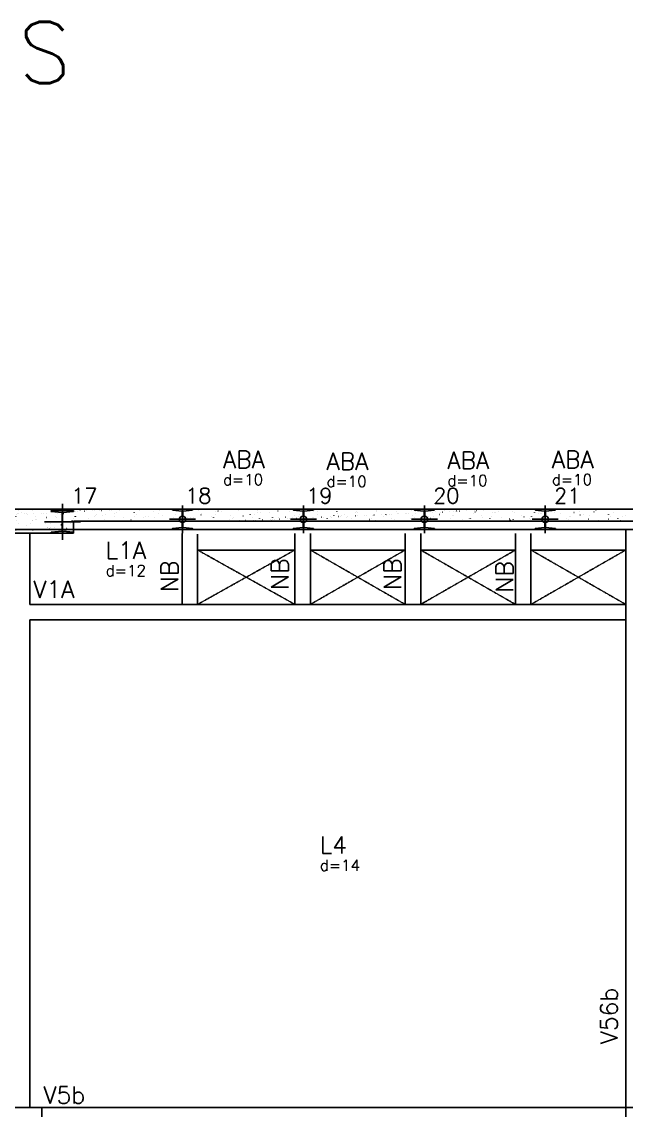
# Model space of a CAD drawing. Extents: x -40810 to 33675, y -2018 to 21213.
# Drawn here: x -9022 to -8282, y 12320 to 13651 of the extents above; entities that cross this region are included whole.
import ezdxf

# ---------------------------------------------------------------- set-up
doc = ezdxf.new("R2010")
doc.units = 0
doc.linetypes.add('TRAZO_HUECO', pattern=[0.75, 0.5, -0.25])
doc.layers.get('0').update_dxf_attribs({"color": 1, "lineweight": 9})
for name, color, linetype in [('1', 5, 'Continuous'), ('10', 7, 'Continuous'), ('13', 7, 'Continuous'), ('19', 5, 'Continuous'), ('241', 7, 'TRAZO_HUECO'), ('3', 2, 'Continuous'), ('49', 20, 'Continuous'), ('51', 6, 'Continuous'), ('52', 21, 'Continuous'), ('8', 5, 'Continuous'), ('STEPHANIE', 6, 'Continuous')]:
    doc.layers.add(name, color=color, linetype=linetype)
doc.styles.get("Standard").update_dxf_attribs({"font": 'romans.shx', "width": 0.8})

# ---------------------------------------------------------------- blocks, each defined once
blk = doc.blocks.new('_H9EFD498501-005')
for p, q in [((2360.773341, 4540.147915), (2360.773341, 4540.147915)), ((2360.773341, 4540.147915), (2360.773341, 4540.147915)), ((2360.773341, 4539.849098), (2360.773341, 4539.849098)), ((2360.773341, 4539.849098), (2360.773341, 4539.849098)), ((2360.773341, 4539.849098), (2360.773341, 4539.849098)), ((2361.744038, 4540.363114), (2361.81726, 4540.379347)), ((2363.103394, 4539.95083), (2363.178322, 4539.954101)), ((2364.976609, 4540.032616), (2365.051538, 4540.035888)), ((2368.807335, 4541.871545), (2368.852993, 4541.931047)), ((2373.818186, 4540.418648), (2373.893114, 4540.421919)), ((2375.91966, 4540.991566), (2375.92945, 4541.065924)), ((2383.933549, 4540.860294), (2384.008478, 4540.863566)), ((2385.806764, 4540.94208), (2385.881693, 4540.945352)), ((2392.925152, 4541.676806), (2392.970809, 4541.736308)), ((2394.648341, 4541.328112), (2394.72327, 4541.331383)), ((2399.758076, 4541.983515), (2399.767866, 4542.057873)), ((2404.763704, 4541.769758), (2404.838633, 4541.77303)), ((2406.63692, 4541.851545), (2406.711848, 4541.854816)), ((2413.355465, 4538.914534), (2413.428687, 4538.930767)), ((2415.478497, 4542.237576), (2415.553425, 4542.240848)), ((2417.157112, 4541.630821), (2417.202769, 4541.690323)), ((2425.59386, 4542.679223), (2425.668788, 4542.682494)), ((2427.467075, 4542.761009), (2427.542004, 4542.76428)), ((2430.562682, 4542.729282), (2430.635905, 4542.745515)), ((2434.933228, 4539.047115), (2434.943017, 4539.121473)), ((2441.274929, 4541.436082), (2441.320586, 4541.495584)), ((2458.771644, 4540.039063), (2458.781433, 4540.113422)), ((2465.506888, 4541.390097), (2465.552546, 4541.449599)), ((2482.174109, 4541.280702), (2482.247331, 4541.296935)), ((2482.78627, 4542.369462), (2482.79606, 4542.443821)), ((2485.835219, 4542.092351), (2485.908442, 4542.108584)), ((2489.624705, 4541.195359), (2489.670362, 4541.25486)), ((2513.856665, 4541.149374), (2513.902322, 4541.208875)), ((2533.785536, 4539.832123), (2533.858758, 4539.848356)), ((2537.446646, 4540.643771), (2537.519868, 4540.660004)), ((2537.974482, 4540.954635), (2538.020139, 4541.014136)), ((2541.799838, 4540.425011), (2541.809627, 4540.49937)), ((2562.206441, 4540.90865), (2562.252098, 4540.968151)), ((2565.711675, 4541.974647), (2565.721464, 4542.049006)), ((2586.324258, 4540.713911), (2586.369915, 4540.773413)), ((2589.058073, 4539.195191), (2589.131295, 4539.211424)), ((2589.550091, 4542.966596), (2589.559881, 4543.040954)), ((2600.813405, 4538.48056), (2600.823195, 4538.554918)), ((2602.238069, 4542.117126), (2602.311292, 4542.133359)), ((2610.556218, 4540.667926), (2610.601875, 4540.727428)), ((2624.725242, 4540.030196), (2624.735032, 4540.104555)), ((2634.674035, 4540.473187), (2634.719692, 4540.532689)), ((2648.563659, 4541.022145), (2648.573448, 4541.096503)), ((2653.849496, 4540.668546), (2653.922718, 4540.684779)), ((2658.905994, 4540.427202), (2658.951651, 4540.486704)), ((2683.023811, 4540.232464), (2683.069468, 4540.291965)), ((2705.460923, 4539.219967), (2705.534145, 4539.2362)), ((2707.255771, 4540.186479), (2707.301428, 4540.24598)), ((2707.577226, 4539.077693), (2707.587015, 4539.152052)), ((2722.66814, 4543.034715), (2722.741363, 4543.050948)), ((2731.373588, 4539.99174), (2731.419245, 4540.051241)), ((2731.591853, 4541.408093), (2731.601642, 4541.482451)), ((2755.50369, 4542.957729), (2755.513479, 4543.032087)), ((2755.605547, 4539.945755), (2755.651204, 4540.005256)), ((2758.002545, 4543.069584), (2758.014964, 4543.085768)), ((2774.279567, 4541.586135), (2774.352789, 4541.602368)), ((2777.940677, 4542.397784), (2778.0139, 4542.414017)), ((2779.723364, 4539.751016), (2779.769021, 4539.810518)), ((2790.60542, 4539.463641), (2790.61521, 4539.538)), ((2791.122057, 4538.534394), (2791.196985, 4538.537665)), ((2799.963633, 4538.920425), (2800.038562, 4538.923697)), ((2803.955324, 4539.705031), (2804.000981, 4539.764533)), ((2806.352322, 4542.82886), (2806.397979, 4542.888361)), ((2810.078997, 4539.362071), (2810.153925, 4539.365343)), ((2811.952212, 4539.443858), (2812.027141, 4539.447129)), ((2814.517257, 4541.013278), (2814.527047, 4541.087636)), ((2820.793789, 4539.829889), (2820.868717, 4539.833161)), ((2825.890994, 4540.137555), (2825.964216, 4540.153788)), ((2828.07314, 4539.510292), (2828.118798, 4539.569794)), ((2829.552104, 4540.949204), (2829.625326, 4540.965437)), ((2830.909152, 4540.271536), (2830.984081, 4540.274807)), ((2832.782367, 4540.353322), (2832.857296, 4540.356593)), ((2838.355673, 4542.005226), (2838.365463, 4542.079584)), ((2841.623944, 4540.739354), (2841.698873, 4540.742625)), ((2851.739307, 4541.181), (2851.814236, 4541.184271)), ((2852.3051, 4539.464307), (2852.350757, 4539.523809)), ((2853.612523, 4541.262786), (2853.687451, 4541.266058)), ((2854.702098, 4542.588136), (2854.747755, 4542.647638)), ((2862.4541, 4541.648818), (2862.529028, 4541.652089)), ((2872.569463, 4542.090464), (2872.644391, 4542.093736)), ((2873.530825, 4539.068826), (2873.540614, 4539.143185)), ((2874.442678, 4542.17225), (2874.517607, 4542.175522)), ((2876.422917, 4539.269569), (2876.468574, 4539.32907)), ((2877.502421, 4538.688975), (2877.575643, 4538.705208)), ((2881.163531, 4539.500624), (2881.236753, 4539.516857)), ((2883.284255, 4542.558282), (2883.359184, 4542.561554)), ((2893.399618, 4542.999928), (2893.474547, 4543.0032)), ((2894.343527, 4542.422559), (2894.41675, 4542.438792)), ((2895.272834, 4543.081715), (2895.347762, 4543.084986)), ((2897.369241, 4540.060775), (2897.37903, 4540.135133)), ((2900.654876, 4539.223584), (2900.700534, 4539.283085)), ((2903.051875, 4542.347412), (2903.097532, 4542.406914)), ((2921.383867, 4542.391174), (2921.393657, 4542.465532)), ((2924.772693, 4539.028845), (2924.81835, 4539.088346)), ((2945.954954, 4540.973979), (2946.028176, 4540.990212)), ((2949.004653, 4538.98286), (2949.05031, 4539.042361)), ((2951.401651, 4542.106689), (2951.447308, 4542.16619)), ((2973.12247, 4538.788121), (2973.168127, 4538.847623)), ((2980.397435, 4540.446723), (2980.407224, 4540.521081)), ((2997.354429, 4538.742136), (2997.400087, 4538.801637)), ((2997.566381, 4539.525399), (2997.639603, 4539.541632)), ((2999.751428, 4541.865965), (2999.797085, 4541.925466)), ((3004.309272, 4541.996359), (3004.319062, 4542.070717)), ((3021.472246, 4538.547397), (3021.517903, 4538.606899)), ((3028.147688, 4542.988308), (3028.157478, 4543.062666)), ((2360.773341, 4531.401439), (2360.773341, 4531.401439)), ((2362.366668, 4528.085768), (2362.366668, 4528.085768)), ((2362.366668, 4528.085768), (2362.366668, 4528.085768)), ((2362.552312, 4533.719839), (2362.597969, 4533.779341)), ((2363.168347, 4534.175131), (2363.178137, 4534.249489)), ((2364.510057, 4528.085768), (2364.510057, 4528.085768)), ((2366.127146, 4528.444268), (2366.200368, 4528.460501)), ((2374.22058, 4528.085768), (2374.22058, 4528.085768)), ((2374.255451, 4528.350644), (2374.265241, 4528.425002)), ((2379.307142, 4531.366203), (2379.380364, 4531.382436)), ((2382.496382, 4528.085768), (2382.496382, 4528.085768)), ((2382.496382, 4528.085768), (2382.496382, 4528.085768)), ((2386.074491, 4528.085768), (2386.074491, 4528.085768)), ((2386.784271, 4533.673854), (2386.829929, 4533.733356)), ((2387.006764, 4535.167079), (2387.016553, 4535.241438)), ((2389.18127, 4536.797683), (2389.226927, 4536.857185)), ((2396.514359, 4535.180951), (2396.587581, 4535.197184)), ((2397.928403, 4528.085768), (2397.928403, 4528.085768)), ((2397.928403, 4528.085768), (2397.928403, 4528.085768)), ((2397.928403, 4528.085768), (2397.928403, 4528.085768)), ((2398.270078, 4530.681043), (2398.279867, 4530.755402)), ((2400.175469, 4535.992599), (2400.248691, 4536.008832)), ((2406.763627, 4528.085768), (2406.763627, 4528.085768)), ((2406.763627, 4528.085768), (2406.763627, 4528.085768)), ((2406.763627, 4528.085768), (2406.763627, 4528.085768)), ((2407.158205, 4528.599993), (2407.203863, 4528.659494)), ((2409.782315, 4528.085768), (2409.782315, 4528.085768)), ((2409.782315, 4528.085768), (2409.782315, 4528.085768)), ((2409.782315, 4528.085768), (2409.782315, 4528.085768)), ((2410.902088, 4533.479116), (2410.947745, 4533.538617)), ((2411.02139, 4537.497479), (2411.03118, 4537.571837)), ((2421.636227, 4528.085768), (2421.636227, 4528.085768)), ((2421.636227, 4528.085768), (2421.636227, 4528.085768)), ((2422.181915, 4532.23068), (2422.191704, 4532.305038)), ((2422.655606, 4528.085768), (2422.655606, 4528.085768)), ((2422.655606, 4528.085768), (2422.655606, 4528.085768)), ((2430.918569, 4529.917623), (2430.991791, 4529.933856)), ((2431.030872, 4528.085768), (2431.030872, 4528.085768)), ((2431.030872, 4528.085768), (2431.030872, 4528.085768)), ((2433.490139, 4528.085768), (2433.490139, 4528.085768)), ((2433.490139, 4528.085768), (2433.490139, 4528.085768)), ((2435.134048, 4533.433131), (2435.179705, 4533.492632)), ((2437.531046, 4536.556959), (2437.576703, 4536.616461)), ((2445.344051, 4528.085768), (2445.344051, 4528.085768)), ((2446.020331, 4533.222628), (2446.030121, 4533.296986)), ((2448.125786, 4533.732371), (2448.199008, 4533.748604)), ((2451.786896, 4534.54402), (2451.860118, 4534.560252)), ((2455.298117, 4528.085768), (2455.298117, 4528.085768)), ((2455.298117, 4528.085768), (2455.298117, 4528.085768)), ((2455.298117, 4528.085768), (2455.298117, 4528.085768)), ((2455.507982, 4528.359269), (2455.553639, 4528.41877)), ((2457.197963, 4528.085768), (2457.197963, 4528.085768)), ((2457.197963, 4528.085768), (2457.197963, 4528.085768)), ((2457.197963, 4528.085768), (2457.197963, 4528.085768)), ((2457.283645, 4528.736592), (2457.293435, 4528.81095)), ((2459.251865, 4533.238392), (2459.297522, 4533.297893)), ((2464.966892, 4537.465954), (2465.040114, 4537.482187)), ((2469.051874, 4528.085768), (2469.051874, 4528.085768)), ((2469.051874, 4528.085768), (2469.051874, 4528.085768)), ((2469.051874, 4528.085768), (2469.051874, 4528.085768)), ((2470.034958, 4535.553027), (2470.044747, 4535.627386)), ((2479.565362, 4528.085768), (2479.565362, 4528.085768)), ((2479.565362, 4528.085768), (2479.565362, 4528.085768)), ((2480.801154, 4528.085768), (2480.801154, 4528.085768)), ((2480.801154, 4528.085768), (2480.801154, 4528.085768)), ((2480.905786, 4528.085768), (2480.905786, 4528.085768)), ((2480.905786, 4528.085768), (2480.905786, 4528.085768)), ((2481.195482, 4530.286228), (2481.205272, 4530.360587)), ((2482.529996, 4528.469043), (2482.603218, 4528.485276)), ((2483.483824, 4533.192407), (2483.529481, 4533.251908)), ((2485.880822, 4536.316236), (2485.92648, 4536.375737)), ((2492.759698, 4528.085768), (2492.759698, 4528.085768)), ((2492.759698, 4528.085768), (2492.759698, 4528.085768)), ((2493.946795, 4537.102664), (2493.956584, 4537.177022)), ((2499.737213, 4532.283791), (2499.810435, 4532.300024)), ((2503.398323, 4533.09544), (2503.471545, 4533.111673)), ((2503.832608, 4528.085768), (2503.832608, 4528.085768)), ((2503.832608, 4528.085768), (2503.832608, 4528.085768)), ((2503.832608, 4528.085768), (2503.832608, 4528.085768)), ((2503.857758, 4528.118545), (2503.903415, 4528.178047)), ((2504.61361, 4528.085768), (2504.61361, 4528.085768)), ((2505.033899, 4531.278177), (2505.043688, 4531.352535)), ((2507.601641, 4532.997668), (2507.647298, 4533.05717)), ((2516.467522, 4528.085768), (2516.467522, 4528.085768)), ((2516.578319, 4536.017374), (2516.651541, 4536.033607)), ((2517.785211, 4538.094612), (2517.795001, 4538.16897)), ((2528.099853, 4528.085768), (2528.099853, 4528.085768)), ((2528.099853, 4528.085768), (2528.099853, 4528.085768)), ((2528.321434, 4528.085768), (2528.321434, 4528.085768)), ((2528.321434, 4528.085768), (2528.321434, 4528.085768)), ((2528.321434, 4528.085768), (2528.321434, 4528.085768)), ((2529.048525, 4533.608576), (2529.058315, 4533.682934)), ((2531.833601, 4532.951683), (2531.879258, 4533.011185)), ((2534.230599, 4536.075512), (2534.276256, 4536.135013)), ((2538.946702, 4528.085768), (2538.946702, 4528.085768)), ((2538.946702, 4528.085768), (2538.946702, 4528.085768)), ((2538.946702, 4528.085768), (2538.946702, 4528.085768)), ((2540.175346, 4528.085768), (2540.175346, 4528.085768)), ((2540.175346, 4528.085768), (2540.175346, 4528.085768)), ((2540.20905, 4528.341777), (2540.218839, 4528.416135)), ((2551.34864, 4530.835211), (2551.421862, 4530.851444)), ((2551.809183, 4528.085768), (2551.809183, 4528.085768)), ((2551.809183, 4528.085768), (2551.809183, 4528.085768)), ((2551.809183, 4528.085768), (2551.809183, 4528.085768)), ((2552.029257, 4528.085768), (2552.029257, 4528.085768)), ((2552.029257, 4528.085768), (2552.029257, 4528.085768)), ((2552.367098, 4528.085768), (2552.367098, 4528.085768)), ((2552.960362, 4535.158212), (2552.970152, 4535.232571)), ((2555.00975, 4531.64686), (2555.082972, 4531.663093)), ((2555.951418, 4532.756944), (2555.997075, 4532.816446)), ((2560.117131, 4528.448501), (2560.19206, 4528.451772)), ((2561.990347, 4528.530287), (2562.065276, 4528.533559)), ((2563.883169, 4528.085768), (2563.883169, 4528.085768)), ((2564.047466, 4529.333725), (2564.057255, 4529.408084)), ((2568.189746, 4534.568795), (2568.262968, 4534.585028)), ((2570.831924, 4528.916319), (2570.906852, 4528.91959)), ((2575.737081, 4528.085768), (2575.737081, 4528.085768)), ((2576.634343, 4528.085768), (2576.634343, 4528.085768)), ((2576.634343, 4528.085768), (2576.634343, 4528.085768)), ((2576.798779, 4536.150161), (2576.808568, 4536.224519)), ((2580.183377, 4532.710959), (2580.229034, 4532.770461)), ((2580.947287, 4529.357965), (2581.022216, 4529.361236)), ((2582.580375, 4535.834788), (2582.626032, 4535.89429)), ((2582.820502, 4529.439751), (2582.895431, 4529.443023)), ((2585.396963, 4538.383543), (2585.470185, 4538.399776)), ((2587.590993, 4528.085768), (2587.590993, 4528.085768)), ((2587.590993, 4528.085768), (2587.590993, 4528.085768)), ((2587.590993, 4528.085768), (2587.590993, 4528.085768)), ((2588.062093, 4531.664125), (2588.071882, 4531.738483)), ((2591.662079, 4529.825783), (2591.737008, 4529.829054)), ((2597.09225, 4528.085768), (2597.09225, 4528.085768)), ((2597.09225, 4528.085768), (2597.09225, 4528.085768)), ((2597.09225, 4528.085768), (2597.09225, 4528.085768)), ((2599.444905, 4528.085768), (2599.444905, 4528.085768)), ((2599.444905, 4528.085768), (2599.444905, 4528.085768)), ((2599.444905, 4528.085768), (2599.444905, 4528.085768)), ((2600.901588, 4528.085768), (2600.901588, 4528.085768)), ((2601.777442, 4530.267429), (2601.852371, 4530.270701)), ((2602.960067, 4529.386632), (2603.033289, 4529.402865)), ((2603.650658, 4530.349216), (2603.725586, 4530.352487)), ((2604.301194, 4532.516221), (2604.346851, 4532.575722)), ((2606.621177, 4530.19828), (2606.694399, 4530.214513)), ((2611.298817, 4528.085768), (2611.298817, 4528.085768)), ((2611.298817, 4528.085768), (2611.298817, 4528.085768)), ((2611.97393, 4533.213761), (2611.983719, 4533.288119)), ((2612.492235, 4530.735247), (2612.567163, 4530.738519)), ((2619.801173, 4533.120215), (2619.874395, 4533.136448)), ((2622.607598, 4531.176893), (2622.682526, 4531.180165)), ((2623.152729, 4528.085768), (2623.152729, 4528.085768)), ((2623.152729, 4528.085768), (2623.152729, 4528.085768)), ((2624.480813, 4531.25868), (2624.555742, 4531.261951)), ((2625.168833, 4528.085768), (2625.168833, 4528.085768)), ((2625.168833, 4528.085768), (2625.168833, 4528.085768)), ((2628.533154, 4532.470236), (2628.578811, 4532.529737)), ((2630.930152, 4535.594064), (2630.975809, 4535.653566)), ((2633.32239, 4531.644711), (2633.397319, 4531.647983)), ((2635.00664, 4528.085768), (2635.00664, 4528.085768)), ((2635.812346, 4534.205709), (2635.822135, 4534.280068)), ((2637.00839, 4536.934963), (2637.081612, 4536.951196)), ((2640.6695, 4537.746612), (2640.742722, 4537.762845)), ((2643.437753, 4532.086358), (2643.512682, 4532.089629)), ((2645.310969, 4532.168144), (2645.385897, 4532.171415)), ((2646.860552, 4528.085768), (2646.860552, 4528.085768)), ((2646.860552, 4528.085768), (2646.860552, 4528.085768)), ((2646.860552, 4528.085768), (2646.860552, 4528.085768)), ((2647.07566, 4529.719673), (2647.085449, 4529.794032)), ((2649.436078, 4528.085768), (2649.436078, 4528.085768)), ((2652.650971, 4532.275497), (2652.696628, 4532.334998)), ((2654.152545, 4532.554176), (2654.227474, 4532.557447)), ((2655.237798, 4528.085768), (2655.237798, 4528.085768)), ((2658.232604, 4528.7497), (2658.305826, 4528.765933)), ((2658.714464, 4528.085768), (2658.714464, 4528.085768)), ((2658.714464, 4528.085768), (2658.714464, 4528.085768)), ((2658.714464, 4528.085768), (2658.714464, 4528.085768)), ((2659.826973, 4536.536109), (2659.836762, 4536.610467)), ((2664.267909, 4532.995822), (2664.342837, 4532.999093)), ((2666.141124, 4533.077608), (2666.216053, 4533.08088)), ((2670.568376, 4528.085768), (2670.568376, 4528.085768)), ((2670.568376, 4528.085768), (2670.568376, 4528.085768)), ((2670.987497, 4531.26931), (2670.997287, 4531.343668)), ((2671.4126, 4531.671635), (2671.485822, 4531.687868)), ((2673.703324, 4528.085768), (2673.703324, 4528.085768)), ((2673.703324, 4528.085768), (2673.703324, 4528.085768)), ((2674.982701, 4533.46364), (2675.057629, 4533.466911)), ((2676.88293, 4532.229512), (2676.928587, 4532.289013)), ((2679.279928, 4535.353341), (2679.325585, 4535.412842)), ((2682.422288, 4528.085768), (2682.422288, 4528.085768)), ((2682.422288, 4528.085768), (2682.422288, 4528.085768)), ((2683.73881, 4538.085745), (2683.748599, 4538.160103)), ((2685.098064, 4533.905286), (2685.172993, 4533.908558)), ((2686.971279, 4533.987072), (2687.046208, 4533.990344)), ((2688.619817, 4535.486383), (2688.693039, 4535.502616)), ((2692.280927, 4536.298032), (2692.354149, 4536.314265)), ((2694.2762, 4528.085768), (2694.2762, 4528.085768)), ((2694.825913, 4532.261258), (2694.835703, 4532.335617)), ((2695.812856, 4534.373104), (2695.887785, 4534.376375)), ((2697.970569, 4528.085768), (2697.970569, 4528.085768)), ((2701.000747, 4532.034773), (2701.046404, 4532.094275)), ((2705.928219, 4534.81475), (2706.003148, 4534.818022)), ((2706.130112, 4528.085768), (2706.130112, 4528.085768)), ((2707.801435, 4534.896537), (2707.876363, 4534.899808)), ((2713.383346, 4528.085768), (2713.383346, 4528.085768)), ((2713.383346, 4528.085768), (2713.383346, 4528.085768)), ((2716.643012, 4535.282568), (2716.71794, 4535.28584)), ((2717.984023, 4528.085768), (2717.984023, 4528.085768)), ((2717.984023, 4528.085768), (2717.984023, 4528.085768)), ((2717.984023, 4528.085768), (2717.984023, 4528.085768)), ((2718.84054, 4534.591657), (2718.850329, 4534.666016)), ((2722.237814, 4528.085768), (2722.237814, 4528.085768)), ((2722.237814, 4528.085768), (2722.237814, 4528.085768)), ((2723.024027, 4530.223055), (2723.097249, 4530.239288)), ((2725.232707, 4531.988788), (2725.278364, 4532.04829)), ((2726.758375, 4535.724215), (2726.833303, 4535.727486)), ((2727.629705, 4535.112617), (2727.675362, 4535.172118)), ((2728.63159, 4535.806001), (2728.706519, 4535.809272)), ((2729.837935, 4528.085768), (2729.837935, 4528.085768)), ((2729.837935, 4528.085768), (2729.837935, 4528.085768)), ((2730.001065, 4529.324858), (2730.010854, 4529.399217)), ((2737.473167, 4536.192032), (2737.548096, 4536.195304)), ((2740.231244, 4534.037803), (2740.304466, 4534.054036)), ((2741.691847, 4528.085768), (2741.691847, 4528.085768)), ((2741.691847, 4528.085768), (2741.691847, 4528.085768)), ((2742.752377, 4536.141294), (2742.762167, 4536.215652)), ((2743.892354, 4534.849452), (2743.965576, 4534.865685)), ((2746.505059, 4528.085768), (2746.505059, 4528.085768)), ((2747.58853, 4536.633679), (2747.663459, 4536.63695)), ((2749.350523, 4531.794049), (2749.396181, 4531.853551)), ((2749.461746, 4536.715465), (2749.536674, 4536.718737)), ((2753.545759, 4528.085768), (2753.545759, 4528.085768)), ((2753.839481, 4530.316807), (2753.84927, 4530.391165)), ((2757.07235, 4537.771387), (2757.145572, 4537.78762)), ((2758.303322, 4537.101497), (2758.378251, 4537.104768)), ((2765.399671, 4528.085768), (2765.399671, 4528.085768)), ((2766.590793, 4537.133242), (2766.600583, 4537.207601)), ((2768.418686, 4537.543143), (2768.493614, 4537.546414)), ((2770.291901, 4537.624929), (2770.36683, 4537.628201)), ((2770.772304, 4528.085768), (2770.772304, 4528.085768)), ((2770.772304, 4528.085768), (2770.772304, 4528.085768)), ((2771.528895, 4528.085768), (2771.528895, 4528.085768)), ((2771.528895, 4528.085768), (2771.528895, 4528.085768)), ((2773.582483, 4531.748064), (2773.62814, 4531.807566)), ((2774.635454, 4528.774475), (2774.708676, 4528.790708)), ((2775.979481, 4534.871893), (2776.025138, 4534.931395)), ((2777.253583, 4528.085768), (2777.253583, 4528.085768)), ((2777.253583, 4528.085768), (2777.253583, 4528.085768)), ((2777.253583, 4528.085768), (2777.253583, 4528.085768)), ((2777.854107, 4532.647206), (2777.863897, 4532.721564)), ((2779.133478, 4538.010961), (2779.208406, 4538.014232)), ((2789.107495, 4528.085768), (2789.107495, 4528.085768)), ((2789.107495, 4528.085768), (2789.107495, 4528.085768)), ((2789.107495, 4528.085768), (2789.107495, 4528.085768)), ((2789.248841, 4538.452607), (2789.32377, 4538.455879)), ((2791.842671, 4532.589224), (2791.915893, 4532.605457)), ((2795.039549, 4528.085768), (2795.039549, 4528.085768)), ((2795.503781, 4533.400872), (2795.577003, 4533.417105)), ((2797.7003, 4531.553326), (2797.745957, 4531.612827)), ((2800.961406, 4528.085768), (2800.961406, 4528.085768)), ((2800.961406, 4528.085768), (2800.961406, 4528.085768)), ((2801.765945, 4534.196842), (2801.775734, 4534.271201)), ((2808.683777, 4536.322807), (2808.756999, 4536.33904)), ((2812.815318, 4528.085768), (2812.815318, 4528.085768)), ((2812.853048, 4528.372356), (2812.862838, 4528.446714)), ((2819.306795, 4528.085768), (2819.306795, 4528.085768)), ((2819.306795, 4528.085768), (2819.306795, 4528.085768)), ((2821.93226, 4531.50734), (2821.977917, 4531.566842)), ((2824.329258, 4534.631169), (2824.374915, 4534.690671)), ((2824.66923, 4528.085768), (2824.66923, 4528.085768)), ((2825.604361, 4535.188791), (2825.61415, 4535.263149)), ((2829.674443, 4528.085768), (2829.674443, 4528.085768)), ((2829.674443, 4528.085768), (2829.674443, 4528.085768)), ((2829.674443, 4528.085768), (2829.674443, 4528.085768)), ((2836.523142, 4528.085768), (2836.523142, 4528.085768)), ((2836.523142, 4528.085768), (2836.523142, 4528.085768)), ((2836.523142, 4528.085768), (2836.523142, 4528.085768)), ((2836.867675, 4530.702755), (2836.877464, 4530.777113)), ((2843.454098, 4531.140644), (2843.52732, 4531.156877)), ((2843.57404, 4528.085768), (2843.57404, 4528.085768)), ((2846.050076, 4531.312602), (2846.095733, 4531.372103)), ((2847.115208, 4531.952292), (2847.18843, 4531.968525)), ((2848.377054, 4528.085768), (2848.377054, 4528.085768)), ((2848.377054, 4528.085768), (2848.377054, 4528.085768)), ((2848.377054, 4528.085768), (2848.377054, 4528.085768)), ((2849.618987, 4537.51919), (2849.628777, 4537.593548)), ((2860.230966, 4528.085768), (2860.230966, 4528.085768)), ((2860.230966, 4528.085768), (2860.230966, 4528.085768)), ((2860.295204, 4534.874227), (2860.368426, 4534.89046)), ((2860.779512, 4532.252391), (2860.789302, 4532.326749)), ((2867.841285, 4528.085768), (2867.841285, 4528.085768)), ((2867.841285, 4528.085768), (2867.841285, 4528.085768)), ((2870.282036, 4531.266617), (2870.327693, 4531.326118)), ((2872.084878, 4528.085768), (2872.084878, 4528.085768)), ((2872.084878, 4528.085768), (2872.084878, 4528.085768)), ((2872.679034, 4534.390445), (2872.724691, 4534.449947)), ((2883.938789, 4528.085768), (2883.938789, 4528.085768)), ((2884.617928, 4533.24434), (2884.627718, 4533.318698)), ((2887.819991, 4528.085768), (2887.819991, 4528.085768)), ((2887.819991, 4528.085768), (2887.819991, 4528.085768)), ((2887.819991, 4528.085768), (2887.819991, 4528.085768)), ((2892.10853, 4528.085768), (2892.10853, 4528.085768)), ((2894.399853, 4531.071878), (2894.44551, 4531.131379)), ((2895.065525, 4529.692064), (2895.138747, 4529.708297)), ((2895.792701, 4528.085768), (2895.792701, 4528.085768)), ((2895.792701, 4528.085768), (2895.792701, 4528.085768)), ((2895.792701, 4528.085768), (2895.792701, 4528.085768)), ((2895.881242, 4528.758303), (2895.891032, 4528.832662)), ((2898.726635, 4530.503713), (2898.799857, 4530.519946)), ((2907.646613, 4528.085768), (2907.646613, 4528.085768)), ((2907.646613, 4528.085768), (2907.646613, 4528.085768)), ((2907.646613, 4528.085768), (2907.646613, 4528.085768)), ((2908.632555, 4535.574739), (2908.642344, 4535.649097)), ((2911.906631, 4533.425647), (2911.979853, 4533.44188)), ((2916.375775, 4528.085768), (2916.375775, 4528.085768)), ((2916.375775, 4528.085768), (2916.375775, 4528.085768)), ((2918.631812, 4531.025893), (2918.67747, 4531.085394)), ((2919.500525, 4528.085768), (2919.500525, 4528.085768)), ((2919.500525, 4528.085768), (2919.500525, 4528.085768)), ((2919.79308, 4530.30794), (2919.802869, 4530.382298)), ((2921.028811, 4534.149722), (2921.074468, 4534.209223)), ((2929.113848, 4537.240396), (2929.18707, 4537.256629)), ((2931.354437, 4528.085768), (2931.354437, 4528.085768)), ((2931.354437, 4528.085768), (2931.354437, 4528.085768)), ((2932.544392, 4537.124375), (2932.554182, 4537.198733)), ((2932.774958, 4538.052044), (2932.84818, 4538.068277)), ((2940.64302, 4528.085768), (2940.64302, 4528.085768)), ((2942.749629, 4530.831154), (2942.795286, 4530.890656)), ((2943.208349, 4528.085768), (2943.208349, 4528.085768)), ((2943.631496, 4531.299888), (2943.641285, 4531.374247)), ((2945.965539, 4528.085768), (2945.965539, 4528.085768)), ((2945.965539, 4528.085768), (2945.965539, 4528.085768)), ((2945.965539, 4528.085768), (2945.965539, 4528.085768)), ((2946.676952, 4528.243484), (2946.750174, 4528.259717)), ((2950.338062, 4529.055133), (2950.411284, 4529.071366)), ((2955.062261, 4528.085768), (2955.062261, 4528.085768)), ((2956.382808, 4538.116324), (2956.392598, 4538.190682)), ((2963.518058, 4531.977068), (2963.59128, 4531.993301)), ((2964.910265, 4528.085768), (2964.910265, 4528.085768)), ((2964.910265, 4528.085768), (2964.910265, 4528.085768)), ((2966.916172, 4528.085768), (2966.916172, 4528.085768)), ((2966.916172, 4528.085768), (2966.916172, 4528.085768)), ((2966.916172, 4528.085768), (2966.916172, 4528.085768)), ((2966.981589, 4530.785169), (2967.027246, 4530.844671)), ((2967.646122, 4533.630287), (2967.655912, 4533.704646)), ((2969.378587, 4533.908998), (2969.424244, 4533.968499)), ((2978.770084, 4528.085768), (2978.770084, 4528.085768)), ((2978.770084, 4528.085768), (2978.770084, 4528.085768)), ((2978.806647, 4528.363488), (2978.816436, 4528.437847)), ((2980.725275, 4535.791816), (2980.798497, 4535.808049)), ((2984.386385, 4536.603464), (2984.459607, 4536.619697)), ((2989.177511, 4528.085768), (2989.177511, 4528.085768)), ((2990.623996, 4528.085768), (2990.623996, 4528.085768)), ((2990.623996, 4528.085768), (2990.623996, 4528.085768)), ((2991.099406, 4530.59043), (2991.145063, 4530.649932)), ((2991.55796, 4535.179924), (2991.567749, 4535.254282)), ((3002.477908, 4528.085768), (3002.477908, 4528.085768)), ((3002.645063, 4529.355437), (3002.654853, 4529.429795)), ((3004.111087, 4528.085768), (3004.111087, 4528.085768)), ((3004.111087, 4528.085768), (3004.111087, 4528.085768)), ((3012.26957, 4528.085768), (3012.26957, 4528.085768)), ((3012.26957, 4528.085768), (3012.26957, 4528.085768)), ((3013.444756, 4528.085768), (3013.444756, 4528.085768)), ((3013.444756, 4528.085768), (3013.444756, 4528.085768)), ((3014.33182, 4528.085768), (3014.33182, 4528.085768)), ((3015.129485, 4530.528488), (3015.202707, 4530.544721)), ((3015.331365, 4530.544445), (3015.377022, 4530.603947)), ((3015.396376, 4536.171872), (3015.406165, 4536.246231)), ((3017.728363, 4533.668274), (3017.774021, 4533.727776)), ((3017.807527, 4528.32756), (3017.882455, 4528.330832)), ((3026.185732, 4528.085768), (3026.185732, 4528.085768)), ((3026.185732, 4528.085768), (3026.185732, 4528.085768)), ((3026.185732, 4528.085768), (3026.185732, 4528.085768)), ((3026.65969, 4531.685836), (3026.669479, 4531.760194)), ((3027.92289, 4528.769207), (3027.997819, 4528.772478)), ((3029.796105, 4528.850993), (3029.871034, 4528.854264)), ((3032.336702, 4534.343236), (3032.409924, 4534.359469)), ((3035.997812, 4535.154885), (3036.071034, 4535.171118))]:
    blk.add_line(p, q)
blk = doc.blocks.new('_H9EFD498501-006')
for p, q in [((2133.226661, 4541.264262), (2133.226661, 4541.264262)), ((2133.226661, 4541.264262), (2133.226661, 4541.264262)), ((2133.226661, 4541.264262), (2133.226661, 4541.264262)), ((2138.457224, 4542.42385), (2138.530447, 4542.440083)), ((2150.952494, 4542.944885), (2150.962283, 4543.019243)), ((2151.17627, 4542.880425), (2151.221927, 4542.939927)), ((2162.215808, 4538.458848), (2162.225597, 4538.533207)), ((2175.40823, 4542.83444), (2175.453887, 4542.893942)), ((2186.127645, 4540.008485), (2186.137435, 4540.082843)), ((2190.068651, 4540.97527), (2190.141873, 4540.991503)), ((2193.729761, 4541.786919), (2193.802984, 4541.803151)), ((2199.526047, 4542.639701), (2199.571704, 4542.699203)), ((2209.966061, 4541.000433), (2209.975851, 4541.074792)), ((2223.758006, 4542.593716), (2223.803663, 4542.653218)), ((2241.680078, 4539.52669), (2241.7533, 4539.542923)), ((2245.341188, 4540.338339), (2245.41441, 4540.354572)), ((2247.875823, 4542.398978), (2247.92148, 4542.458479)), ((2268.979629, 4539.055982), (2268.989418, 4539.13034)), ((2272.107783, 4542.352993), (2272.15344, 4542.412494)), ((2292.994255, 4541.386381), (2293.004045, 4541.460739)), ((2296.225599, 4542.158254), (2296.271257, 4542.217755)), ((2296.952615, 4538.889759), (2297.025837, 4538.905992)), ((2310.132611, 4541.811694), (2310.205834, 4541.827927)), ((2316.906093, 4542.936017), (2316.915882, 4543.010376)), ((2320.457559, 4542.112269), (2320.503216, 4542.17177)), ((2332.157875, 4538.599719), (2332.232803, 4538.602991)), ((2342.273238, 4539.041366), (2342.348167, 4539.044637)), ((2344.146454, 4539.123152), (2344.221382, 4539.126423)), ((2344.575376, 4541.91753), (2344.621033, 4541.977032)), ((2352.007823, 4539.44193), (2352.017612, 4539.516288)), ((2352.98803, 4539.509184), (2353.062959, 4539.512455)), ((2133.226661, 4529.914195), (2133.226661, 4529.914195)), ((2133.226661, 4529.914195), (2133.226661, 4529.914195)), ((2133.226661, 4529.914195), (2133.226661, 4529.914195)), ((2133.226661, 4528.373704), (2133.226661, 4528.373704)), ((2133.226661, 4528.373704), (2133.226661, 4528.373704)), ((2133.971684, 4529.946723), (2134.046613, 4529.949995)), ((2135.844899, 4530.02851), (2135.919828, 4530.031781)), ((2138.201181, 4536.128449), (2138.210971, 4536.202808)), ((2138.780365, 4526.725768), (2138.826023, 4526.785269)), ((2138.813111, 4529.61219), (2138.886333, 4529.628423)), ((2144.686476, 4530.414541), (2144.761405, 4530.417813)), ((2145.035389, 4534.877473), (2145.081046, 4534.936975)), ((2147.432387, 4538.001302), (2147.478044, 4538.060804)), ((2149.464495, 4531.642413), (2149.474285, 4531.716772)), ((2154.801839, 4530.856188), (2154.876768, 4530.859459)), ((2156.020328, 4533.426938), (2156.09355, 4533.443171)), ((2156.675055, 4530.937974), (2156.749983, 4530.941245)), ((2159.681438, 4534.238587), (2159.75466, 4534.25482)), ((2160.62502, 4526.375614), (2160.63481, 4526.449973)), ((2163.012325, 4526.679783), (2163.057982, 4526.739284)), ((2165.409323, 4529.803611), (2165.45498, 4529.863113)), ((2165.516631, 4531.324006), (2165.59156, 4531.327277)), ((2169.153206, 4534.682735), (2169.198863, 4534.742236)), ((2172.861434, 4537.160522), (2172.934656, 4537.176755)), ((2173.376333, 4533.192049), (2173.386122, 4533.266408)), ((2175.631995, 4531.765652), (2175.706923, 4531.768923)), ((2177.244542, 4525.241676), (2177.317764, 4525.257909)), ((2177.50521, 4531.847438), (2177.580139, 4531.85071)), ((2184.463436, 4527.367563), (2184.473226, 4527.441921)), ((2186.346787, 4532.23347), (2186.421716, 4532.236741)), ((2187.130142, 4526.485044), (2187.175799, 4526.544545)), ((2190.424538, 4528.16361), (2190.49776, 4528.179843)), ((2193.385166, 4534.63675), (2193.430823, 4534.696251)), ((2195.782164, 4537.760578), (2195.827821, 4537.82008)), ((2196.46215, 4532.675116), (2196.537079, 4532.678388)), ((2197.214749, 4534.183998), (2197.224538, 4534.258356)), ((2198.335366, 4532.756902), (2198.410294, 4532.760174)), ((2207.176942, 4533.142934), (2207.251871, 4533.146205)), ((2207.631755, 4531.978359), (2207.704977, 4531.994592)), ((2208.478063, 4529.697962), (2208.487852, 4529.77232)), ((2211.292865, 4532.790007), (2211.366087, 4532.80624)), ((2211.362102, 4526.439059), (2211.407759, 4526.49856)), ((2213.7591, 4529.562888), (2213.804757, 4529.622389)), ((2217.292306, 4533.58458), (2217.367234, 4533.587852)), ((2217.502982, 4534.442011), (2217.54864, 4534.501512)), ((2219.165521, 4533.666367), (2219.24045, 4533.669638)), ((2221.229375, 4536.514397), (2221.239165, 4536.588755)), ((2224.472861, 4535.711942), (2224.546083, 4535.728175)), ((2228.007098, 4534.052398), (2228.082026, 4534.05567)), ((2232.3899, 4531.247598), (2232.39969, 4531.321957)), ((2235.479918, 4526.24432), (2235.525575, 4526.303822)), ((2238.122461, 4534.494045), (2238.19739, 4534.497316)), ((2239.995676, 4534.575831), (2240.070605, 4534.579102)), ((2241.734942, 4534.396026), (2241.780599, 4534.455527)), ((2242.035965, 4526.715031), (2242.109187, 4526.731264)), ((2243.477004, 4525.423111), (2243.486793, 4525.49747)), ((2244.13194, 4537.519855), (2244.177597, 4537.579356)), ((2245.141213, 4538.064033), (2245.151002, 4538.138392)), ((2248.837253, 4534.961862), (2248.912182, 4534.965134)), ((2256.228316, 4532.239547), (2256.238106, 4532.313905)), ((2258.952616, 4535.403509), (2259.027545, 4535.40678)), ((2259.243182, 4530.529779), (2259.316404, 4530.546012)), ((2259.711878, 4526.198335), (2259.757535, 4526.257837)), ((2260.825832, 4535.485295), (2260.90076, 4535.488567)), ((2262.108876, 4529.322164), (2262.154533, 4529.381665)), ((2262.904292, 4531.341427), (2262.977514, 4531.35766)), ((2265.852759, 4534.201287), (2265.898416, 4534.260788)), ((2267.49163, 4527.753511), (2267.50142, 4527.827869)), ((2269.667409, 4535.871327), (2269.742337, 4535.874598)), ((2276.084288, 4534.263362), (2276.15751, 4534.279595)), ((2279.782772, 4536.312973), (2279.8577, 4536.316244)), ((2280.242943, 4534.569946), (2280.252732, 4534.644304)), ((2281.655987, 4536.394759), (2281.730916, 4536.398031)), ((2283.829695, 4526.003596), (2283.875352, 4526.063098)), ((2290.084719, 4534.155302), (2290.130376, 4534.214803)), ((2290.497564, 4536.780791), (2290.572493, 4536.784062)), ((2291.403467, 4529.303147), (2291.413257, 4529.377505)), ((2292.481717, 4537.279131), (2292.527374, 4537.338632)), ((2293.291505, 4538.07811), (2293.364727, 4538.094343)), ((2293.647392, 4525.266451), (2293.720614, 4525.282684)), ((2300.612927, 4537.222437), (2300.687856, 4537.225709)), ((2302.486143, 4537.304224), (2302.561071, 4537.307495)), ((2304.15478, 4536.119582), (2304.16457, 4536.19394)), ((2308.061654, 4525.957611), (2308.107312, 4526.017113)), ((2310.458653, 4529.08144), (2310.50431, 4529.140942)), ((2310.854609, 4529.081199), (2310.927831, 4529.097432)), ((2311.327719, 4537.690255), (2311.402648, 4537.693527)), ((2314.202535, 4533.960563), (2314.248192, 4534.020065)), ((2314.515719, 4529.892848), (2314.588941, 4529.909081)), ((2315.241884, 4530.295095), (2315.251673, 4530.369454)), ((2321.443083, 4538.131901), (2321.518011, 4538.135173)), ((2323.316298, 4538.213688), (2323.391227, 4538.216959)), ((2326.505198, 4525.809059), (2326.514987, 4525.883418)), ((2327.695715, 4532.814782), (2327.768937, 4532.831015)), ((2327.993196, 4537.111531), (2328.002986, 4537.185889)), ((2332.179471, 4525.762873), (2332.225128, 4525.822374)), ((2338.434495, 4533.914578), (2338.480152, 4533.97408)), ((2339.25651, 4532.625495), (2339.2663, 4532.699853)), ((2340.831493, 4537.038407), (2340.87715, 4537.097908)), ((2344.902932, 4536.629531), (2344.976154, 4536.645764)), ((2348.564042, 4537.441179), (2348.637264, 4537.457412)), ((2350.417035, 4527.358696), (2350.426824, 4527.433054)), ((2356.411431, 4525.716888), (2356.457088, 4525.776389)), ((2358.808429, 4528.840716), (2358.854086, 4528.900218)), ((2133.226661, 4519.488039), (2133.226661, 4519.488039)), ((2133.226661, 4519.488039), (2133.226661, 4519.488039)), ((2133.226661, 4519.488039), (2133.226661, 4519.488039)), ((2133.226661, 4515.483146), (2133.226661, 4515.483146)), ((2133.226661, 4515.483146), (2133.226661, 4515.483146)), ((2133.226661, 4515.483146), (2133.226661, 4515.483146)), ((2135.036483, 4521.846645), (2135.08214, 4521.906146)), ((2135.253919, 4513.741768), (2135.253919, 4513.741768)), ((2135.253919, 4513.741768), (2135.253919, 4513.741768)), ((2135.253919, 4513.741768), (2135.253919, 4513.741768)), ((2136.713183, 4524.825978), (2136.722972, 4524.900336)), ((2139.535109, 4516.881696), (2139.608331, 4516.897929)), ((2143.196219, 4517.693344), (2143.269441, 4517.709577)), ((2147.107831, 4513.741768), (2147.107831, 4513.741768)), ((2147.107831, 4513.741768), (2147.107831, 4513.741768)), ((2147.873707, 4519.559179), (2147.883497, 4519.633537)), ((2153.084637, 4513.741768), (2153.084637, 4513.741768)), ((2156.376215, 4520.615279), (2156.449437, 4520.631512)), ((2156.757301, 4518.528077), (2156.802958, 4518.587579)), ((2158.961743, 4513.741768), (2158.970601, 4513.809051)), ((2158.961743, 4513.741768), (2158.961743, 4513.741768)), ((2170.815655, 4513.741768), (2170.815655, 4513.741768)), ((2171.712124, 4520.551127), (2171.721913, 4520.625486)), ((2173.583432, 4524.430027), (2173.656654, 4524.44626)), ((2177.351882, 4513.741768), (2177.351882, 4513.741768)), ((2177.351882, 4513.741768), (2177.351882, 4513.741768)), ((2180.989261, 4518.482092), (2181.034918, 4518.541594)), ((2182.669566, 4513.741768), (2182.669566, 4513.741768)), ((2182.669566, 4513.741768), (2182.669566, 4513.741768)), ((2182.669566, 4513.741768), (2182.669566, 4513.741768)), ((2182.975438, 4516.065091), (2182.985227, 4516.13945)), ((2183.386259, 4521.605921), (2183.431916, 4521.665422)), ((2183.517359, 4513.741768), (2183.517359, 4513.741768)), ((2183.517359, 4513.741768), (2183.517359, 4513.741768)), ((2183.517359, 4513.741768), (2183.517359, 4513.741768)), ((2191.146535, 4515.433116), (2191.219758, 4515.449349)), ((2194.523478, 4513.741768), (2194.523478, 4513.741768)), ((2194.523478, 4513.741768), (2194.523478, 4513.741768)), ((2194.523478, 4513.741768), (2194.523478, 4513.741768)), ((2194.807645, 4516.244764), (2194.880868, 4516.260997)), ((2195.72675, 4522.881527), (2195.73654, 4522.955885)), ((2201.619128, 4513.741768), (2201.619128, 4513.741768)), ((2205.107078, 4518.287353), (2205.152735, 4518.346855)), ((2206.37739, 4513.741768), (2206.37739, 4513.741768)), ((2206.37739, 4513.741768), (2206.37739, 4513.741768)), ((2206.887275, 4517.614728), (2206.897064, 4517.689086)), ((2207.987642, 4519.166699), (2208.060864, 4519.182932)), ((2218.231302, 4513.741768), (2218.231302, 4513.741768)), ((2218.231302, 4513.741768), (2218.231302, 4513.741768)), ((2219.638587, 4524.431163), (2219.648377, 4524.505521)), ((2223.277576, 4513.741768), (2223.277576, 4513.741768)), ((2223.277576, 4513.741768), (2223.277576, 4513.741768)), ((2223.277576, 4513.741768), (2223.277576, 4513.741768)), ((2225.194859, 4522.981447), (2225.268081, 4522.99768)), ((2225.886373, 4513.741768), (2225.886373, 4513.741768)), ((2225.886373, 4513.741768), (2225.886373, 4513.741768)), ((2226.834645, 4513.897073), (2226.909573, 4513.900345)), ((2228.70786, 4513.978859), (2228.782789, 4513.982131)), ((2228.855969, 4523.793096), (2228.929191, 4523.809329)), ((2229.339037, 4518.241368), (2229.384695, 4518.30087)), ((2230.085214, 4513.741768), (2230.085214, 4513.741768)), ((2230.725691, 4518.606676), (2230.735481, 4518.681035)), ((2231.736036, 4521.365197), (2231.781693, 4521.424699)), ((2237.549437, 4514.364891), (2237.624366, 4514.368163)), ((2241.662908, 4513.741768), (2241.662908, 4513.741768)), ((2241.662908, 4513.741768), (2241.662908, 4513.741768)), ((2241.662908, 4513.741768), (2241.662908, 4513.741768)), ((2241.939126, 4513.741768), (2241.939126, 4513.741768)), ((2241.939126, 4513.741768), (2241.939126, 4513.741768)), ((2241.939126, 4513.741768), (2241.939126, 4513.741768)), ((2241.989005, 4514.12064), (2241.998795, 4514.194998)), ((2242.757962, 4513.984536), (2242.831185, 4514.000769)), ((2246.419072, 4514.796185), (2246.492295, 4514.812417)), ((2247.6648, 4514.806537), (2247.739729, 4514.809809)), ((2249.538016, 4514.888324), (2249.612944, 4514.891595)), ((2250.153618, 4513.741768), (2250.153618, 4513.741768)), ((2253.456854, 4518.04663), (2253.502511, 4518.106131)), ((2253.793038, 4513.741768), (2253.793038, 4513.741768)), ((2253.793038, 4513.741768), (2253.793038, 4513.741768)), ((2253.793038, 4513.741768), (2253.793038, 4513.741768)), ((2254.740318, 4520.937075), (2254.750107, 4521.011434)), ((2258.379592, 4515.274355), (2258.454521, 4515.277627)), ((2259.599069, 4517.718119), (2259.672291, 4517.734352)), ((2265.646949, 4513.741768), (2265.646949, 4513.741768)), ((2265.646949, 4513.741768), (2265.646949, 4513.741768)), ((2265.900842, 4515.670276), (2265.910632, 4515.744635)), ((2268.494956, 4515.716002), (2268.569884, 4515.719273)), ((2270.368171, 4515.797788), (2270.4431, 4515.801059)), ((2274.420863, 4513.741768), (2274.420863, 4513.741768)), ((2274.420863, 4513.741768), (2274.420863, 4513.741768)), ((2276.806286, 4521.532867), (2276.879508, 4521.5491)), ((2277.500861, 4513.741768), (2277.500861, 4513.741768)), ((2277.500861, 4513.741768), (2277.500861, 4513.741768)), ((2277.688814, 4518.000645), (2277.734471, 4518.060146)), ((2278.652155, 4522.486712), (2278.661944, 4522.56107)), ((2279.209748, 4516.18382), (2279.284676, 4516.187091)), ((2280.085812, 4521.124473), (2280.131469, 4521.183975)), ((2280.467396, 4522.344516), (2280.540618, 4522.360749)), ((2289.325111, 4516.625466), (2289.40004, 4516.628737)), ((2289.354773, 4513.741768), (2289.354773, 4513.741768)), ((2289.739259, 4516.662225), (2289.749048, 4516.736583)), ((2291.198326, 4516.707252), (2291.273255, 4516.710524)), ((2298.688108, 4513.741768), (2298.688108, 4513.741768)), ((2299.808456, 4513.741768), (2299.808456, 4513.741768)), ((2299.808456, 4513.741768), (2299.808456, 4513.741768)), ((2300.039903, 4517.093284), (2300.114832, 4517.096555)), ((2301.208685, 4513.741768), (2301.208685, 4513.741768)), ((2301.806631, 4517.805906), (2301.852288, 4517.865407)), ((2302.490571, 4523.47866), (2302.500361, 4523.553019)), ((2310.155266, 4517.53493), (2310.230195, 4517.538201)), ((2311.210495, 4516.269539), (2311.283718, 4516.285772)), ((2312.028482, 4517.616716), (2312.10341, 4517.619988)), ((2313.062597, 4513.741768), (2313.062597, 4513.741768)), ((2313.062597, 4513.741768), (2313.062597, 4513.741768)), ((2313.062597, 4513.741768), (2313.062597, 4513.741768)), ((2313.753885, 4518.992624), (2313.763675, 4519.066982)), ((2320.870059, 4518.002748), (2320.944987, 4518.006019)), ((2322.955353, 4513.741768), (2322.955353, 4513.741768)), ((2322.955353, 4513.741768), (2322.955353, 4513.741768)), ((2324.916509, 4513.741768), (2324.924199, 4513.800183)), ((2324.916509, 4513.741768), (2324.916509, 4513.741768)), ((2324.916509, 4513.741768), (2324.916509, 4513.741768)), ((2326.03859, 4517.759921), (2326.084247, 4517.819422)), ((2328.417713, 4520.084288), (2328.490935, 4520.100521)), ((2328.435588, 4520.88375), (2328.481246, 4520.943251)), ((2330.985422, 4518.444394), (2331.06035, 4518.447666)), ((2332.078823, 4520.895936), (2332.152045, 4520.912169)), ((2332.858637, 4518.526181), (2332.933566, 4518.529452)), ((2336.770421, 4513.741768), (2336.770421, 4513.741768)), ((2336.770421, 4513.741768), (2336.770421, 4513.741768)), ((2337.665722, 4520.54226), (2337.675512, 4520.616619)), ((2341.700214, 4518.912212), (2341.775143, 4518.915484)), ((2345.258819, 4523.817871), (2345.332041, 4523.834104)), ((2347.222599, 4513.741768), (2347.222599, 4513.741768)), ((2348.624332, 4513.741768), (2348.624332, 4513.741768)), ((2348.752826, 4514.717774), (2348.762615, 4514.792132)), ((2350.156407, 4517.565182), (2350.202064, 4517.624684)), ((2351.815577, 4519.353858), (2351.890506, 4519.35713)), ((2353.688793, 4519.435645), (2353.763721, 4519.438916)), ((2357.954004, 4513.741768), (2357.954004, 4513.741768)), ((2357.954004, 4513.741768), (2357.954004, 4513.741768)), ((2360.478244, 4513.741768), (2360.478244, 4513.741768))]:
    blk.add_line(p, q)

msp = doc.modelspace()

# ---------------------------------------------------------------- linework, layer by layer
at = {"linetype": 'Continuous', "ltscale": 30}
msp.add_lwpolyline([(-8282.684, 12919.12), (-9012.185, 12919.12), (-9012.185, 12323.116), (-8997.185, 12323.116), (-8282.684, 12323.116)], close=True, dxfattribs=at)
at = {"layer": '1'}
for p, q in [((-8825.685, 13024.611), (-8825.685, 12938.12)), ((-8806.685, 12938.12), (-8806.685, 13024.12)), ((-8687.684, 13024.611), (-8687.684, 12938.12)), ((-8668.684, 12938.12), (-8668.684, 13024.611)), ((-8552.684, 13024.611), (-8552.684, 12938.12)), ((-8533.684, 12938.12), (-8533.684, 13024.611)), ((-8417.684, 13024.611), (-8417.684, 12938.12)), ((-8398.684, 12938.12), (-8398.684, 13024.611)), ((-8282.684, 13029.706), (-8282.684, 12938.12)), ((-8806.685, 13004.611), (-8687.684, 13004.611)), ((-8668.684, 13004.611), (-8552.684, 13004.611)), ((-8533.684, 13004.611), (-8417.684, 13004.611)), ((-8398.684, 13004.611), (-8282.684, 13004.611))]:
    msp.add_line(p, q, dxfattribs=at)
at = {"layer": '1', "linetype": 'Continuous'}
msp.add_line((-8806.685, 13004.611), (-8687.684, 13004.611), dxfattribs=at)
at = {"layer": '1'}
for points in [[(-9012.185, 12938.12), (-9012.185, 13024.12)], [(-8282.684, 12938.12), (-9012.185, 12938.12)], [(-9012.185, 12323.116), (-9012.185, 12919.12)], [(-9012.185, 12919.12), (-8282.684, 12919.12)], [(-8282.684, 12919.12), (-8282.684, 12323.116)], [(-8282.684, 12323.116), (-8997.185, 12323.116)], [(-8282.684, 12323.116), (-8282.684, 12304.116)]]:
    msp.add_lwpolyline(points, dxfattribs=at)
at = {"layer": '241'}
for p, q in [((-8806.685, 12938.12), (-8687.684, 13004.611)), ((-8806.685, 13004.611), (-8687.684, 12938.12)), ((-8668.684, 13004.611), (-8552.684, 12938.12)), ((-8668.684, 12938.12), (-8552.684, 13004.611)), ((-8533.684, 12938.12), (-8417.684, 13004.611)), ((-8533.684, 13004.611), (-8417.684, 12938.12)), ((-8398.684, 13004.611), (-8282.684, 12938.12)), ((-8398.684, 12938.12), (-8282.684, 13004.611))]:
    msp.add_line(p, q, dxfattribs=at)
at = {"layer": '3'}
for points in [[(-9147.185, 12292.116), (-8997.185, 12292.116), (-8997.185, 12323.116), (-9147.185, 12323.116), (-9147.185, 12292.116)], [(-8282.684, 12304.116), (-8222.684, 12304.116), (-8222.684, 12323.116), (-8282.684, 12323.116), (-8282.684, 12304.116)]]:
    msp.add_lwpolyline(points, dxfattribs=at)
at = {"layer": '49'}
for p, q in [((-11132.149, 13054.706), (-7341.799, 13054.706)), ((-8958.411, 13039.706), (-7361.732, 13039.706)), ((-8958.411, 13025.362), (-8958.411, 13039.706)), ((-10848.66, 13029.706), (-7371.687, 13029.706)), ((-9185.958, 13025.362), (-8958.411, 13025.362))]:
    msp.add_line(p, q, dxfattribs=at)
at = {"layer": '51'}
for p, q in [((-8972.185, 13017.042), (-8972.185, 13061.192)), ((-8972.185, 13017.042), (-8972.185, 13061.192)), ((-8825.184, 13025.357), (-8825.184, 13059.054)), ((-8677.184, 13025.357), (-8677.184, 13059.054)), ((-8529.184, 13025.357), (-8529.184, 13059.054)), ((-8381.184, 13025.357), (-8381.184, 13059.054)), ((-8958.411, 13052.872), (-8985.958, 13052.872)), ((-8985.958, 13052.872), (-8985.958, 13052.18)), ((-8985.515, 13051.622), (-8973.007, 13050.646)), ((-8972.564, 13050.089), (-8972.564, 13028.145)), ((-8971.842, 13028.145), (-8971.842, 13050.088)), ((-8971.399, 13050.646), (-8958.854, 13051.622)), ((-8958.411, 13052.18), (-8958.411, 13052.872)), ((-8837.684, 13053.951), (-8837.684, 13054.706)), ((-8837.684, 13054.706), (-8812.684, 13054.706)), ((-8826.061, 13052.278), (-8837.202, 13053.343)), ((-8825.578, 13046.187), (-8825.578, 13051.67)), ((-8824.791, 13051.671), (-8824.791, 13046.187)), ((-8813.167, 13053.343), (-8824.308, 13052.278)), ((-8812.684, 13054.706), (-8812.684, 13053.951)), ((-8689.684, 13053.951), (-8689.684, 13054.706)), ((-8689.684, 13054.706), (-8664.684, 13054.706)), ((-8678.061, 13052.278), (-8689.202, 13053.343)), ((-8677.578, 13046.187), (-8677.578, 13051.67)), ((-8676.791, 13051.671), (-8676.791, 13046.187)), ((-8665.167, 13053.343), (-8676.308, 13052.278)), ((-8664.684, 13054.706), (-8664.684, 13053.951)), ((-8541.684, 13053.951), (-8541.684, 13054.706)), ((-8541.684, 13054.706), (-8516.684, 13054.706)), ((-8530.061, 13052.278), (-8541.202, 13053.343)), ((-8529.578, 13046.187), (-8529.578, 13051.67)), ((-8528.791, 13051.671), (-8528.791, 13046.187)), ((-8517.167, 13053.343), (-8528.308, 13052.278)), ((-8516.684, 13054.706), (-8516.684, 13053.951)), ((-8393.684, 13053.951), (-8393.684, 13054.706)), ((-8393.684, 13054.706), (-8368.684, 13054.706)), ((-8382.061, 13052.278), (-8393.202, 13053.343)), ((-8381.578, 13046.187), (-8381.578, 13051.67)), ((-8380.791, 13051.671), (-8380.791, 13046.187)), ((-8369.167, 13053.343), (-8380.308, 13052.278)), ((-8368.684, 13054.706), (-8368.684, 13053.951)), ((-8950.109, 13039.117), (-8994.26, 13039.117)), ((-8809.276, 13042.206), (-8841.093, 13042.206)), ((-8837.684, 13029.706), (-8837.684, 13030.46)), ((-8837.202, 13031.068), (-8826.061, 13032.133)), ((-8825.578, 13032.741), (-8825.578, 13038.224)), ((-8824.791, 13038.224), (-8824.791, 13032.741)), ((-8824.308, 13032.133), (-8813.167, 13031.068)), ((-8812.684, 13030.46), (-8812.684, 13029.706)), ((-8661.276, 13042.206), (-8693.093, 13042.206)), ((-8689.684, 13029.706), (-8689.684, 13030.46)), ((-8689.202, 13031.068), (-8678.061, 13032.133)), ((-8677.578, 13032.741), (-8677.578, 13038.224)), ((-8676.791, 13038.224), (-8676.791, 13032.741)), ((-8676.308, 13032.133), (-8665.167, 13031.068)), ((-8664.684, 13030.46), (-8664.684, 13029.706)), ((-8513.276, 13042.206), (-8545.093, 13042.206)), ((-8541.684, 13029.706), (-8541.684, 13030.46)), ((-8541.202, 13031.068), (-8530.061, 13032.133)), ((-8529.578, 13032.741), (-8529.578, 13038.224)), ((-8528.791, 13038.224), (-8528.791, 13032.741)), ((-8528.308, 13032.133), (-8517.167, 13031.068)), ((-8516.684, 13030.46), (-8516.684, 13029.706)), ((-8365.276, 13042.206), (-8397.093, 13042.206)), ((-8393.684, 13029.706), (-8393.684, 13030.46)), ((-8393.202, 13031.068), (-8382.061, 13032.133)), ((-8381.578, 13032.741), (-8381.578, 13038.224)), ((-8380.791, 13038.224), (-8380.791, 13032.741)), ((-8380.308, 13032.133), (-8369.167, 13031.068)), ((-8368.684, 13030.46), (-8368.684, 13029.706)), ((-8985.958, 13026.053), (-8985.958, 13025.362)), ((-8985.958, 13025.362), (-8958.411, 13025.362)), ((-8973.007, 13027.587), (-8985.515, 13026.611)), ((-8958.854, 13026.611), (-8971.399, 13027.587)), ((-8958.411, 13025.362), (-8958.411, 13026.053)), ((-8812.684, 13029.706), (-8837.684, 13029.706)), ((-8664.684, 13029.706), (-8689.684, 13029.706)), ((-8516.684, 13029.706), (-8541.684, 13029.706)), ((-8368.684, 13029.706), (-8393.684, 13029.706))]:
    msp.add_line(p, q, dxfattribs=at)
for centre, radius, start, end in [((-8985.385, 13052.18), 0.573, 180, 256.861226), ((-8973.137, 13050.088), 0.573, 359.895004, 76.861148), ((-8971.269, 13050.088), 0.573, 103.138774, 180), ((-8958.984, 13052.18), 0.573, 283.138774, 0), ((-8837.059, 13053.951), 0.625, 180, 256.861226), ((-8825.184, 13042.206), 4.001, 95.644143, 264.355857), ((-8826.203, 13051.67), 0.625, 0, 76.861226), ((-8824.166, 13051.67), 0.625, 103.138852, 180.104996), ((-8825.184, 13042.206), 4.001, 275.644143, 84.355857), ((-8813.309, 13053.951), 0.625, 283.138774, 0), ((-8689.059, 13053.951), 0.625, 180, 256.861226), ((-8677.184, 13042.206), 4.001, 95.644143, 264.355857), ((-8678.203, 13051.67), 0.625, 0, 76.861226), ((-8676.166, 13051.67), 0.625, 103.138852, 180.104996), ((-8677.184, 13042.206), 4.001, 275.644143, 84.355857), ((-8665.309, 13053.951), 0.625, 283.138774, 0), ((-8541.059, 13053.951), 0.625, 180, 256.861226), ((-8529.184, 13042.206), 4.001, 95.644143, 264.355857), ((-8530.203, 13051.67), 0.625, 0, 76.861226), ((-8528.166, 13051.67), 0.625, 103.138852, 180.104996), ((-8529.184, 13042.206), 4.001, 275.644143, 84.355857), ((-8517.309, 13053.951), 0.625, 283.138774, 0), ((-8393.059, 13053.951), 0.625, 180, 256.861226), ((-8381.184, 13042.206), 4.001, 95.644143, 264.355857), ((-8382.203, 13051.67), 0.625, 0, 76.861226), ((-8380.166, 13051.67), 0.625, 103.138852, 180.104996), ((-8381.184, 13042.206), 4.001, 275.644143, 84.355857), ((-8369.309, 13053.951), 0.625, 283.138774, 0), ((-8837.059, 13030.46), 0.625, 103.138774, 180), ((-8826.203, 13032.741), 0.625, 283.138774, 0), ((-8824.166, 13032.741), 0.625, 180, 256.861226), ((-8813.309, 13030.46), 0.625, 0, 76.861226), ((-8689.059, 13030.46), 0.625, 103.138774, 180), ((-8678.203, 13032.741), 0.625, 283.138774, 0), ((-8676.166, 13032.741), 0.625, 180, 256.861226), ((-8665.309, 13030.46), 0.625, 0, 76.861226), ((-8541.059, 13030.46), 0.625, 103.138774, 180), ((-8530.203, 13032.741), 0.625, 283.138774, 0), ((-8528.166, 13032.741), 0.625, 180, 256.861226), ((-8517.309, 13030.46), 0.625, 0, 76.861226), ((-8393.059, 13030.46), 0.625, 103.138774, 180), ((-8382.203, 13032.741), 0.625, 283.138774, 0), ((-8380.166, 13032.741), 0.625, 180, 256.861226), ((-8369.309, 13030.46), 0.625, 0, 76.861226), ((-8985.385, 13026.053), 0.573, 103.138774, 180), ((-8973.137, 13028.145), 0.573, 283.138774, 0), ((-8971.269, 13028.145), 0.573, 180, 256.861226), ((-8958.984, 13026.053), 0.573, 0, 76.861226)]:
    msp.add_arc(centre, radius, start, end, dxfattribs=at)
at = {"layer": 'STEPHANIE', "linetype": 'Continuous'}
for p, q in [((-8282.684, 12323.116), (-8282.684, 13029.706)), ((-9709.185, 12323.116), (-8997.185, 12323.116)), ((-8997.185, 12323.116), (-8282.684, 12323.116))]:
    msp.add_line(p, q, dxfattribs=at)
msp.add_lwpolyline([(-8997.185, 12323.116), (-8282.684, 12323.116), (-8282.684, 12304.116), (-8997.185, 12304.116)], close=True, dxfattribs=at)

# ---------------------------------------------------------------- block references
at = {"layer": '19'}
for name in ['_H9EFD498501-006', '_H9EFD498501-005']:
    msp.add_blockref(name, (-11319.185, 8511.62), dxfattribs=at)

# ---------------------------------------------------------------- texts
msp.add_text('1SS       ', height=75).set_placement((-9154.567, 13575.534))
at = {"layer": '10'}
for s, p in [('ABA', (-8775.692, 13104.839)), ('ABA', (-8648.918, 13102.615)), ('ABA', (-8501.016, 13103.727)), ('ABA', (-8373.13, 13104.839)), ('L1A', (-8919.146, 12993.634)), ('L4', (-8657.146, 12633.363))]:
    msp.add_text(s, height=21, dxfattribs=at).set_placement(p)
at = {"layer": '13'}
for s, p in [('d=10', (-8775.692, 13083.944)), ('d=10', (-8373.13, 13083.944)), ('d=10', (-8648.918, 13081.72)), ('d=10', (-8501.016, 13082.832)), ('d=12', (-8919.146, 12972.739)), ('d=14', (-8657.146, 12612.468))]:
    msp.add_text(s, height=13.5, dxfattribs=at).set_placement(p)
at = {"layer": '52'}
for s, p in [('17', (-8961.388, 13061.683)), ('18', (-8821.888, 13061.683)), ('19', (-8673.888, 13061.683)), ('20', (-8518.388, 13061.683)), ('21', (-8370.388, 13061.683))]:
    msp.add_text(s, height=18.75, dxfattribs=at).set_placement(p)
at = {"layer": '8'}
for s, p in [('NB', (-8695.56, 12955.693)), ('NB', (-8557.703, 12955.693)), ('NB', (-8830.66, 12952.936)), ('NB', (-8420.681, 12952.351)), ('V56b', (-8292.662, 12400.133))]:
    msp.add_text(s, height=21, rotation=90, dxfattribs=at).set_placement(p)
for s, p in [('V1A', (-9007.786, 12946.059)), ('V5b', (-8995.44, 12327.704))]:
    msp.add_text(s, height=21, dxfattribs=at).set_placement(p)

doc.saveas('drawing.dxf')
